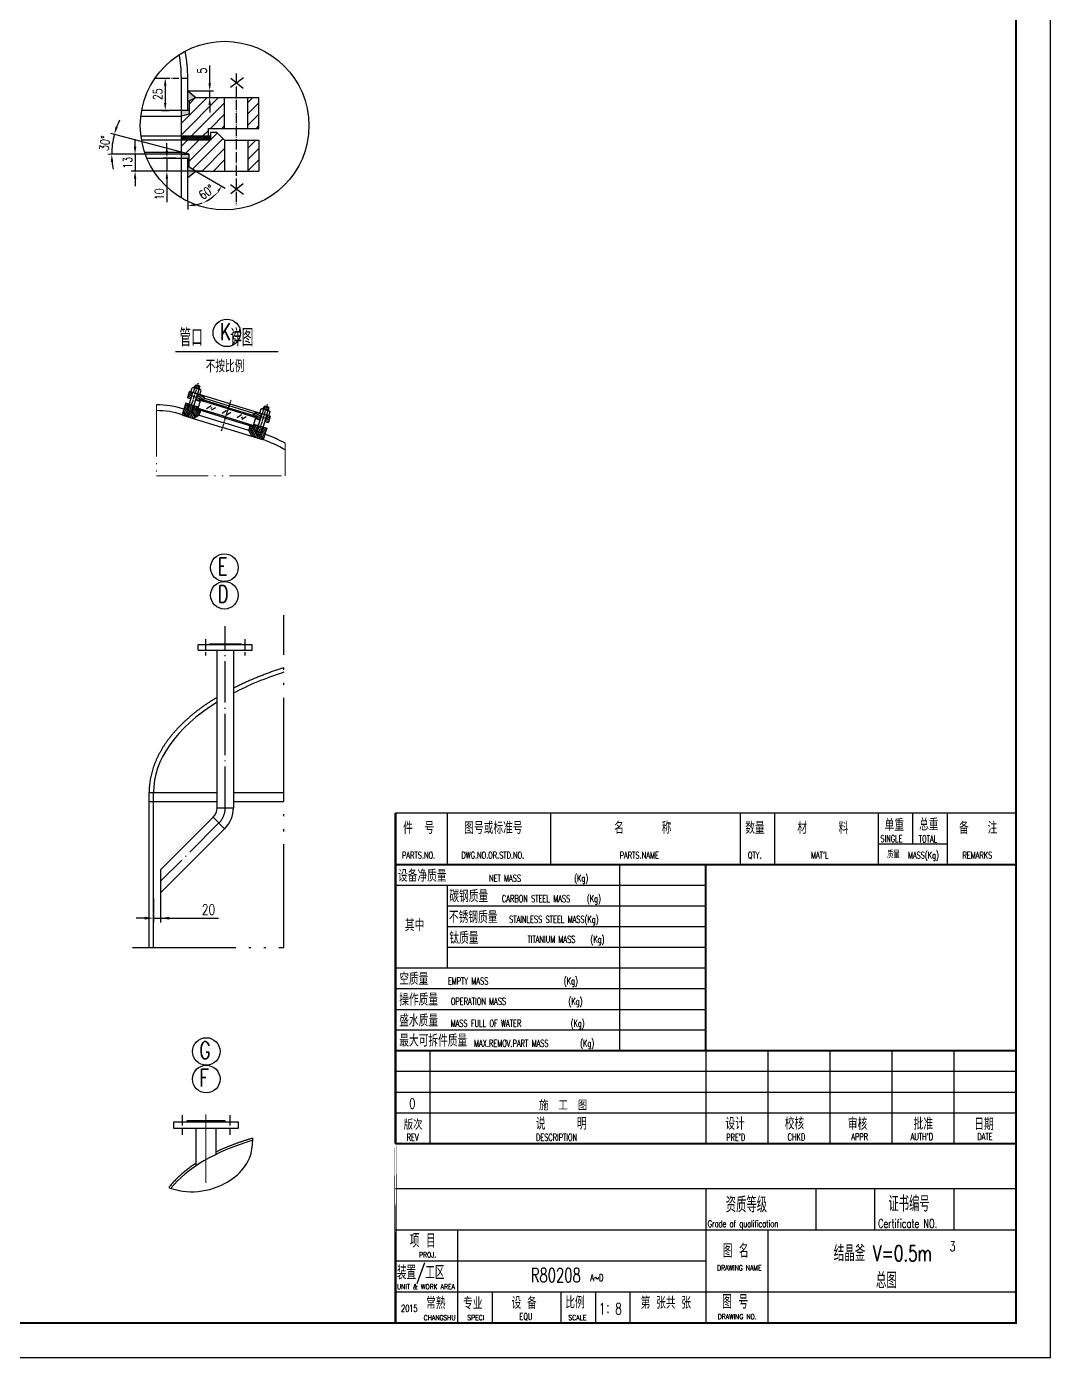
# Model space of a CAD drawing. Extents: x -7243 to -2491, y -430 to 6298.
# Drawn here: x -4867 to -2491, y -430 to 2660 of the extents above; entities that cross this region are included whole.
import ezdxf

# ---------------------------------------------------------------- set-up
doc = ezdxf.new("R2010")
doc.units = 0
doc.header["$MEASUREMENT"] = 0
for name, pattern in [('ACAD_ISO04W100', [30.5, 24, -3, 0.5, -3]), ('ACAD_ISO05W100', [34, 24, -3, 0.5, -3, 0.5, -3]), ('CENTER', [50.8, 31.75, -6.35, 6.35, -6.35])]:
    doc.linetypes.add(name, pattern=pattern)
doc.layers.get('0').update_dxf_attribs({"linetype": 'CONTINUOUS'})
doc.layers.get('DEFPOINTS').update_dxf_attribs({"linetype": 'CONTINUOUS'})
for name, color, linetype in [('1中心线', 3, 'ACAD_ISO04W100'), ('2细线层', 5, 'CONTINUOUS'), ('3轮廓', 7, 'CONTINUOUS'), ('3轮廓、图框', 7, 'CONTINUOUS'), ('4文字、标注、剖面线', 5, 'CONTINUOUS'), ('4文字标注', 5, 'CONTINUOUS'), ('5剖面线', 4, 'CONTINUOUS'), ('5双点划、断裂线', 6, 'ACAD_ISO05W100'), ('6断裂线', 6, 'ACAD_ISO05W100')]:
    doc.layers.add(name, color=color, linetype=linetype)
for name, color, linetype, lineweight in [('中心线', 3, 'CENTER', 18), ('双点划线', 6, 'ACAD_ISO05W100', 18), ('尺寸线', 5, 'CONTINUOUS', 18), ('标注，文字', 5, 'CONTINUOUS', 18), ('轮廓线', 7, 'CONTINUOUS', 30)]:
    doc.layers.add(name, color=color, linetype=linetype, lineweight=lineweight)
doc.styles.add('样式 2', font='ROMANS.shx', dxfattribs={"width": 0.75, "bigfont": 'hmhz.shx'})
doc.dimstyles.new('1-4 装配总图', dxfattribs={"dimscale": 4, "dimtxt": 3, "dimasz": 2.5, "dimexe": 1.25, "dimexo": 0, "dimgap": 1, "dimtad": 1, "dimdec": 0, "dimdsep": 46, "dimtxsty": '样式 2', "dimcen": 2.5, "dimclrd": 256, "dimclre": 256, "dimclrt": 256, "dimadec": 0, "dimazin": 0, "dimtfac": 1, "dimtdec": 0, "dimtmove": 0, "dimatfit": 1, "dimfxl": 1, "dimtfill": 1, "dimtfillclr": 256, "dimlwd": -1, "dimarcsym": 0})
doc.dimstyles.new('1-8', dxfattribs={"dimscale": 7, "dimtxt": 3, "dimasz": 2.5, "dimexe": 1.25, "dimexo": 0, "dimgap": 1, "dimtad": 1, "dimdec": 0, "dimdsep": 46, "dimtxsty": '样式 2', "dimcen": 2.5, "dimclrd": 256, "dimclre": 256, "dimclrt": 256, "dimadec": 0, "dimazin": 0, "dimtfac": 1, "dimtdec": 0, "dimtmove": 0, "dimatfit": 3, "dimfxl": 1, "dimlwd": -1, "dimlwe": -1, "dimarcsym": 0})
doc.dimstyles.new('1-8$2', dxfattribs={"dimscale": 8, "dimtxt": 3.1, "dimasz": 2.5, "dimexe": 1, "dimexo": 0.625, "dimgap": 0.9, "dimtad": 1, "dimtih": 1, "dimtoh": 1, "dimdec": 0, "dimzin": 0, "dimdsep": 46, "dimtxsty": '样式 2', "dimcen": 0.09, "dimclrd": 256, "dimclrt": 256, "dimadec": 1, "dimazin": 2, "dimtfac": 1, "dimtdec": 0, "dimtmove": 0, "dimatfit": 1, "dimfxl": 1, "dimtfill": 1, "dimtfillclr": 256, "dimtolj": 1, "dimtzin": 0, "dimarcsym": 0})
pattern_1 = [(45, (-568783.864, 7521.342), (-13.25825215, 13.25825215), [])]

# ---------------------------------------------------------------- blocks, each defined once
blk = doc.blocks.new('管口符号')
at = {"layer": '4文字标注'}
blk.add_circle((-1249.14, -514.69), 4, dxfattribs=at)
at = {"layer": '4文字标注', "style": '样式 2', "width": 0.7}
for tag, p, height in [('A', (-1250.76, -516.64), 5), ('1', (-1247.74, -516.63), 2)]:
    blk.add_attdef(tag, p, '', height=height, dxfattribs=at)
blk = doc.blocks.new('A$C21EA7D01')
at = {"layer": '3轮廓'}
for p, q in [((0, 0), (0, 10.5)), ((0, 0), (22.7, 0)), ((2.9, 12), (19.9, 12)), ((5.7, 10.5), (5.7, 0)), ((17, 10.5), (17, 0)), ((22.7, 0), (22.7, 10.5))]:
    blk.add_line(p, q, dxfattribs=at)
for centre, radius, start, end in [((2.9, 8.5), 3.48, 34.858, 145.142), ((11.4, 0.5), 11.5, 60.4605, 119.5395), ((19.9, 8.5), 3.48, 34.858, 145.142)]:
    blk.add_arc(centre, radius, start, end, dxfattribs=at)
blk = doc.blocks.new('fghfghfgjhghjhgf')
at = {"layer": '3轮廓、图框', "const_width": 0.6, "flags": 128}
for points in [[(1797.05, 1308.55), (1797.05, 1323.55)], [(1977.05, 1308.55), (1977.05, 1323.55)], [(1797.05, 1308.55), (1887.05, 1308.55)], [(1797.05, 1308.55), (1977.05, 1308.55)]]:
    blk.add_lwpolyline(points, dxfattribs=at)
at = {"layer": '4文字、标注、剖面线'}
for p, q in [((1797.05, 1323.55), (1977.05, 1323.55)), ((1797.05, 1323.55), (1977.05, 1323.55)), ((1812.05, 1323.55), (1812.05, 1308.55)), ((1842.05, 1323.55), (1842.05, 1308.55)), ((1897.05, 1323.55), (1897.05, 1308.55)), ((1907.05, 1323.55), (1907.05, 1308.55)), ((1937.05, 1323.55), (1937.05, 1308.55)), ((1947.05, 1323.55), (1947.05, 1314.55)), ((1957.05, 1323.55), (1957.05, 1308.55)), ((1937.05, 1314.55), (1957.05, 1314.55))]:
    blk.add_line(p, q, dxfattribs=at)
at = {"layer": '4文字、标注、剖面线', "style": '样式 2', "width": 0.7}
for s, height, p in [('件  号', 3.5, (1799.29, 1317.45)), ('图号或标准号', 3.5, (1817, 1317.45)), ('名      称', 3.5, (1860.49, 1317.45)), ('数量', 3.5, (1898.51, 1317.45)), ('材     料', 3.5, (1913.62, 1317.45)), ('单重', 3.5, (1938.94, 1318.24)), ('总重', 3.5, (1948.97, 1318.4)), ('备   注', 3.5, (1960.55, 1317.45)), ('SINGLE', 2, (1937.74, 1315.04)), ('TOTAL', 2, (1948.85, 1314.98)), ('PARTS.NO.', 2, (1798.95, 1310.27)), ('DWG.NO.OR.STD.NO.', 2, (1816.16, 1310.27)), ('PARTS.NAME', 2, (1862.1, 1310.27)), ('QTY.', 2, (1899.29, 1310.27)), ("MAT'L", 2, (1917.58, 1310.27)), ('质量', 2, (1939.67, 1310.41)), ('MASS(Kg)', 2, (1945.71, 1310.27)), ('REMARKS', 2, (1961.54, 1310.27))]:
    blk.add_text(s, height=height, dxfattribs=at).set_placement(p)
blk = doc.blocks.new('*D96')
at = {"layer": '3轮廓', "color": 5, "lineweight": -2}
for p, q in [((-4555.7, 649), (-4555.7, 580)), ((-4572.4, 635.5), (-4572.4, 580))]:
    blk.add_line(p, q, dxfattribs=at)
at = {"layer": '3轮廓', "color": 5}
for p, q in [((-4592.4, 590), (-4612.4, 590)), ((-4572.4, 590), (-4555.7, 590)), ((-4555.7, 590), (-4421.7, 590)), ((-4535.7, 590), (-4515.7, 590))]:
    blk.add_line(p, q, dxfattribs=at)
for points in [[(-4592.4, 586.7), (-4592.4, 593.3), (-4572.4, 590)], [(-4535.7, 593.3), (-4535.7, 586.7), (-4555.7, 590)]]:
    blk.add_solid(points, dxfattribs=at)
at = {"layer": 'DEFPOINTS', "color": 0}
for p in [(-4555.7, 649), (-4572.4, 635.5), (-4555.7, 590)]:
    blk.add_point(p, dxfattribs=at)
at = {"layer": '3轮廓', "color": 5, "insert": (-4444.3, 610), "char_height": 24, "attachment_point": 5, "style": '样式 2', "bg_fill": 3, "box_fill_scale": 1.25, "bg_fill_color": 256, "bg_fill_true_color": 13158600, "bg_fill_transparency": 0}
blk.add_mtext('20', dxfattribs=at)
blk = doc.blocks.new('*D97')
at = {"layer": '4文字、标注、剖面线'}
for p, q in [((-4615, 2380.6), (-4615, 2398.1)), ((-4489.6, 2363.1), (-4623.8, 2363.1)), ((-4615, 2363.1), (-4615, 2324.1)), ((-4458.6, 2324.1), (-4623.8, 2324.1)), ((-4615, 2306.6), (-4615, 2289.1))]:
    blk.add_line(p, q, dxfattribs=at)
for points in [[(-4617.9, 2380.6), (-4612.1, 2380.6), (-4615, 2363.1)], [(-4612.1, 2306.6), (-4617.9, 2306.6), (-4615, 2324.1)]]:
    blk.add_solid(points, dxfattribs=at)
at = {"layer": 'DEFPOINTS', "color": 0}
for p in [(-4489.6, 2363.1), (-4615, 2324.1), (-4458.6, 2324.1)]:
    blk.add_point(p, dxfattribs=at)
at = {"layer": '4文字、标注、剖面线', "insert": (-4632.5, 2343.6), "char_height": 21, "attachment_point": 5, "rotation": 90, "style": '样式 2'}
blk.add_mtext('13', dxfattribs=at)
blk = doc.blocks.new('*D98')
at = {"layer": '4文字、标注、剖面线'}
for p, q in [((-4541.2, 2371.6), (-4541.2, 2389.1)), ((-4520.3, 2354.1), (-4549.9, 2354.1)), ((-4541.2, 2354.1), (-4541.2, 2324.1)), ((-4520.3, 2324.1), (-4549.9, 2324.1)), ((-4541.2, 2306.6), (-4541.2, 2251.8))]:
    blk.add_line(p, q, dxfattribs=at)
for points in [[(-4544.1, 2371.6), (-4538.3, 2371.6), (-4541.2, 2354.1)], [(-4538.3, 2306.6), (-4544.1, 2306.6), (-4541.2, 2324.1)]]:
    blk.add_solid(points, dxfattribs=at)
at = {"layer": 'DEFPOINTS', "color": 0}
for p in [(-4520.3, 2354.1), (-4541.2, 2324.1), (-4520.3, 2324.1)]:
    blk.add_point(p, dxfattribs=at)
at = {"layer": '4文字、标注、剖面线', "insert": (-4558.7, 2270.4), "char_height": 21, "attachment_point": 5, "rotation": 90, "style": '样式 2'}
blk.add_mtext('10', dxfattribs=at)
blk = doc.blocks.new('*D99')
at = {"layer": '4文字、标注、剖面线'}
for p, q in [((-4507.6, 2367.9), (-4671.6, 2411.8)), ((-4507.6, 2363.1), (-4678, 2363.1))]:
    blk.add_line(p, q, dxfattribs=at)
for start, end in [(153.8359, 159.4179), (165, 180), (185.5821, 191.1641)]:
    blk.add_arc((-4489.6, 2363.1), 179.7, start, end, dxfattribs=at)
for points in [[(-4655, 2425.4), (-4660.6, 2427.1), (-4663.2, 2409.6)], [(-4671.3, 2345.5), (-4665.5, 2345.7), (-4669.3, 2363.1)]]:
    blk.add_solid(points, dxfattribs=at)
at = {"layer": 'DEFPOINTS', "color": 0}
for p in [(-4507.6, 2367.9), (-4507.6, 2363.1), (-4489.6, 2363.1), (-4489.6, 2363.1)]:
    blk.add_point(p, dxfattribs=at)
at = {"layer": '4文字、标注、剖面线', "insert": (-4685.1, 2388.8), "char_height": 21, "attachment_point": 5, "rotation": 82.5, "style": '样式 2', "bg_fill": 3, "box_fill_scale": 1.25, "bg_fill_color": 256, "bg_fill_true_color": 13158600, "bg_fill_transparency": 0}
blk.add_mtext('30%%D', dxfattribs=at)
at = {"layer": 'DEFPOINTS', "color": 0}
blk.add_point((-4666.6, 2394.3), dxfattribs=at)
blk = doc.blocks.new('*D100')
at = {"layer": '4文字、标注、剖面线'}
for p, q in [((-4474, 2324.1), (-4406.2, 2284.9)), ((-4492.6, 2253.6), (-4492.6, 2235.1))]:
    blk.add_line(p, q, dxfattribs=at)
blk.add_arc((-4492.6, 2334.8), 91, 281.0388, 318.9612, dxfattribs=at)
for points in [[(-4426.3, 2276.8), (-4421.6, 2273.4), (-4413.8, 2289.3)], [(-4474.9, 2242.6), (-4475.5, 2248.4), (-4492.6, 2243.8)]]:
    blk.add_solid(points, dxfattribs=at)
at = {"layer": 'DEFPOINTS', "color": 0}
for p in [(-4492.6, 2354.1), (-4489.6, 2333.1), (-4474, 2324.1), (-4492.6, 2253.6)]:
    blk.add_point(p, dxfattribs=at)
at = {"layer": '4文字、标注、剖面线', "insert": (-4449.2, 2275.5), "char_height": 21, "attachment_point": 5, "rotation": 36.1978, "style": '样式 2', "bg_fill": 3, "box_fill_scale": 1.25, "bg_fill_color": 256, "bg_fill_true_color": 13158600, "bg_fill_transparency": 0}
blk.add_mtext('60°', dxfattribs=at)
at = {"layer": 'DEFPOINTS', "color": 0}
blk.add_point((-4461.5, 2249.3), dxfattribs=at)
blk = doc.blocks.new('*D101')
at = {"layer": '4文字、标注、剖面线'}
for p, q in [((-4553.7, 2540.1), (-4536.2, 2540.1)), ((-4545, 2522.6), (-4545, 2482.6)), ((-4553.7, 2465.1), (-4536.2, 2465.1))]:
    blk.add_line(p, q, dxfattribs=at)
for points in [[(-4542.1, 2522.6), (-4547.9, 2522.6), (-4545, 2540.1)], [(-4547.9, 2482.6), (-4542.1, 2482.6), (-4545, 2465.1)]]:
    blk.add_solid(points, dxfattribs=at)
at = {"layer": 'DEFPOINTS', "color": 0}
for p in [(-4553.7, 2540.1), (-4553.7, 2465.1), (-4545, 2465.1)]:
    blk.add_point(p, dxfattribs=at)
at = {"layer": '4文字、标注、剖面线', "insert": (-4562.5, 2502.6), "char_height": 21, "attachment_point": 5, "rotation": 90, "style": '样式 2'}
blk.add_mtext('25', dxfattribs=at)
blk = doc.blocks.new('*D102')
at = {"layer": '4文字、标注、剖面线'}
for p, q in [((-4441.8, 2527.6), (-4441.8, 2569.6)), ((-4492.6, 2510.1), (-4433.1, 2510.1)), ((-4441.8, 2495.1), (-4441.8, 2510.1)), ((-4468.7, 2495.1), (-4433.1, 2495.1)), ((-4441.8, 2477.6), (-4441.8, 2460.1))]:
    blk.add_line(p, q, dxfattribs=at)
for points in [[(-4444.7, 2527.6), (-4438.9, 2527.6), (-4441.8, 2510.1)], [(-4438.9, 2477.6), (-4444.7, 2477.6), (-4441.8, 2495.1)]]:
    blk.add_solid(points, dxfattribs=at)
at = {"layer": 'DEFPOINTS', "color": 0}
for p in [(-4492.6, 2510.1), (-4441.8, 2510.1), (-4468.7, 2495.1)]:
    blk.add_point(p, dxfattribs=at)
at = {"layer": '4文字、标注、剖面线', "insert": (-4459.3, 2557.3), "char_height": 21, "attachment_point": 5, "rotation": 90, "style": '样式 2'}
blk.add_mtext('5', dxfattribs=at)

msp = doc.modelspace()

# ---------------------------------------------------------------- hatches: boundary and pattern name
at = {"layer": '2细线层'}
h = msp.add_hatch(dxfattribs=at)
h.set_pattern_fill('ANSI31', color=256, scale=150, style=0)
h.set_pattern_definition(pattern_1)
h.paths.add_polyline_path([(-4327.6, 2495.1), (-4353.1, 2495.1), (-4353.1, 2423.1), (-4327.6, 2423.1)])
h.paths.add_polyline_path([(-4407.1, 2495.1), (-4474, 2495.1), (-4489.6, 2486.1), (-4489.6, 2456.1), (-4507.6, 2451.3), (-4507.6, 2405.1), (-4444.6, 2405.1), (-4444.6, 2423.1), (-4407.1, 2423.1)])
h = msp.add_hatch(dxfattribs=at)
h.set_pattern_fill('ANSI31', color=256, scale=150, style=0)
h.set_pattern_definition(pattern_1)
h.paths.add_polyline_path([(-4407.1, 2396.1), (-4425.1, 2414.1), (-4440.1, 2414.1), (-4440.1, 2396.1), (-4507.6, 2396.1), (-4507.6, 2367.9), (-4489.6, 2363.1), (-4489.6, 2333.1), (-4474, 2324.1), (-4407.1, 2324.1)])
h.paths.add_polyline_path([(-4327.6, 2396.1), (-4353.1, 2396.1), (-4353.1, 2324.1), (-4327.6, 2324.1)])
at = {"layer": '4文字、标注、剖面线'}
h = msp.add_hatch(dxfattribs=at)
h.set_pattern_fill('ANSI31', color=256, scale=28.8, angle=342.9221, style=0)
h.set_pattern_definition([(27.922, (-4561.464, 1742.6616), (-1.68577, 3.180907), [])])
h.paths.add_polyline_path([(-4481.2, 1810.4), (-4488.1, 1812.5), (-4489.3, 1811.9), (-4493.6, 1798.1), (-4485.8, 1795.7)])
h.paths.add_polyline_path([(-4456.9, 1802.9), (-4469.3, 1806.8), (-4473.8, 1792.1), (-4466, 1789.7), (-4464.3, 1795.2), (-4455.2, 1792.4), (-4453.7, 1797)])
h.paths.add_polyline_path([(-4320.7, 1761.1), (-4333, 1764.9), (-4339, 1761.7), (-4340.4, 1757.1), (-4331.3, 1754.3), (-4333, 1748.8), (-4325.2, 1746.4)])
h.paths.add_polyline_path([(-4301.2, 1754.1), (-4301.8, 1755.3), (-4308.7, 1757.4), (-4313.2, 1742.7), (-4305.4, 1740.3)])
h = msp.add_hatch(dxfattribs=at)
h.set_pattern_fill('ANSI31', color=256, scale=9.6, angle=342.9221, style=0)
h.set_pattern_definition([(27.92206, (-4561.4641, 1742.6616), (-0.561924, 1.0603025), [])])
h.paths.add_polyline_path([(-4464.3, 1795.2), (-4465.2, 1792.4), (-4456, 1789.6), (-4455.2, 1792.4)])
h.paths.add_polyline_path([(-4470.8, 1774.1), (-4471.7, 1771.3), (-4462.5, 1768.5), (-4461.6, 1771.3)])
h.paths.add_polyline_path([(-4332.1, 1751.5), (-4331.3, 1754.3), (-4340.4, 1757.1), (-4341.3, 1754.4)])
h.paths.add_polyline_path([(-4338.6, 1730.4), (-4337.8, 1733.2), (-4346.9, 1736), (-4347.8, 1733.3)])
h = msp.add_hatch(dxfattribs=at)
h.set_pattern_fill('ANSI31', color=256, scale=28.8, angle=72.9221, style=0)
h.set_pattern_definition([(117.922, (-4561.464, 1742.6616), (-3.180907, -1.68577), [])])
h.paths.add_polyline_path([(-4471.7, 1771.3), (-4470, 1776.8), (-4478.2, 1779.4), (-4482.5, 1765.6), (-4484.3, 1766.2), (-4485.7, 1761.6), (-4490, 1760.6), (-4493, 1763.8), (-4491.6, 1768.4), (-4493.5, 1769), (-4489.2, 1782.7), (-4497.5, 1785.3), (-4505.7, 1758.7), (-4505, 1757.5), (-4480.3, 1749.9), (-4465.9, 1757.5), (-4462.5, 1768.5)])
h.paths.add_polyline_path([(-4325.1, 1712.2), (-4329.4, 1711.2), (-4332.5, 1714.5), (-4331, 1719.1), (-4332.9, 1719.6), (-4328.6, 1733.4), (-4336.9, 1735.9), (-4338.6, 1730.4), (-4347.8, 1733.3), (-4351.2, 1722.3), (-4343.5, 1707.9), (-4318.8, 1700.2), (-4317.6, 1700.9), (-4309.4, 1727.5), (-4317.6, 1730), (-4321.9, 1716.3), (-4323.7, 1716.8)])
at = {"layer": '4文字标注'}
h = msp.add_hatch(color=256, dxfattribs=at)
h.paths.add_polyline_path([(-4507.6, 2465.1), (-4507.6, 2451.3), (-4489.6, 2456.1), (-4489.6, 2465.1)])
h.paths.add_polyline_path([(-4474, 2495.1), (-4492.6, 2510.1), (-4492.6, 2486.1), (-4489.6, 2486.1)])
h = msp.add_hatch(dxfattribs=at)
h.set_pattern_fill('ANSI37', color=256, style=0)
h.set_pattern_definition([(45, (-14119.8464, 4860.197), (-2.245064, 2.245064), []), (135, (-14119.8464, 4860.197), (-2.245064, -2.245064), [])])
h.paths.add_polyline_path([(-4440.1, 2405.1), (-4507.6, 2405.1), (-4507.6, 2396.1), (-4440.1, 2396.1)])
h = msp.add_hatch(color=256, dxfattribs=at)
h.paths.add_polyline_path([(-4492.6, 2309.1), (-4474, 2324.1), (-4489.6, 2333.1), (-4492.6, 2333.1)])
h.paths.add_polyline_path([(-4507.6, 2367.9), (-4507.6, 2354.1), (-4489.6, 2354.1), (-4489.6, 2363.1)])

# ---------------------------------------------------------------- linework, layer by layer
msp.add_ellipse((-4112.9, -119.5), major_axis=(-450, 0), ratio=0.5, start_param=5.245894, end_param=5.908377)
for points, knots in [([(-4341.5, 79.5), (-4343.4, 78.9), (-4347.7, 77.7), (-4354.1, 75.7), (-4360.7, 73.5), (-4367.3, 71.3), (-4373.8, 69.1), (-4380.2, 66.8), (-4386.6, 64.4), (-4392.8, 62), (-4399, 59.6), (-4405.1, 57), (-4411.1, 54.5), (-4417, 51.8), (-4421.7, 49.6), (-4424.5, 48.3), (-4425.4, 47.9)], [197.64109, 197.64109, 197.64109, 197.64109, 203.84328, 210.869662, 217.84497, 224.768006, 231.637612, 238.452665, 245.212087, 251.914839, 258.559928, 265.146406, 271.673373, 278.139977, 284.545418, 287.43044, 287.43044, 287.43044, 287.43044]), ([(-4475.4, 19.8), (-4475.5, 19.8), (-4477.1, 18.6), (-4480.3, 16.5), (-4484.9, 13.2), (-4489.4, 10), (-4493.8, 6.6), (-4498.1, 3.3), (-4502.2, -0.1), (-4506.3, -3.6), (-4510.2, -7), (-4514, -10.6), (-4517.7, -14.1), (-4521.2, -17.7), (-4524.7, -21.3), (-4528, -25), (-4531.2, -28.6), (-4534.1, -32.1), (-4535.9, -34.4), (-4536.7, -35.5)], [344.833596, 344.833596, 344.833596, 344.833596, 345.100628, 350.797225, 356.427837, 361.992532, 367.491464, 372.924874, 378.293094, 383.59655, 388.835763, 394.011354, 399.124044, 404.17466, 409.164136, 414.093514, 418.963949, 423.776707, 427.744904, 427.744904, 427.744904, 427.744904])]:
    msp.add_open_spline(points, degree=3, knots=knots)
at = {"layer": '1中心线'}
for p, q in [((-4380.1, 2550.9), (-4380.1, 2245)), ((-4491.8, 1754.9), (-4482, 1786.9)), ((-4451.5, 1237.9), (-4451.5, 1199.5)), ((-4359.9, 1237.9), (-4359.9, 1199.5)), ((-4505.4, 132.9), (-4505.4, 86.9)), ((-4395.4, 132.9), (-4395.4, 86.9))]:
    msp.add_line(p, q, dxfattribs=at)
at = {"layer": '1中心线', "ltscale": 0.2}
for p, q in [((-4488.3, 1766.2), (-4467.9, 1832.6)), ((-4414.1, 1721.6), (-4392.2, 1792.8)), ((-4331.6, 1704.2), (-4307.3, 1783.2))]:
    msp.add_line(p, q, dxfattribs=at)
at = {"layer": '1中心线', "ltscale": 4}
for p, q in [((-4405.7, 846.2), (-4405.7, 1268.1)), ((-4420.3, 810.9), (-4555.7, 675.5))]:
    msp.add_line(p, q, dxfattribs=at)
msp.add_arc((-4455.7, 846.2), 50, 315, 0, dxfattribs=at)
at = {"layer": '3轮廓'}
for p, q in [((-4507.6, 2261.7), (-4507.6, 2540.1)), ((-4492.6, 2465.1), (-4492.6, 2540.1)), ((-4492.6, 2510.1), (-4474, 2495.1)), ((-4489.6, 2486.1), (-4492.6, 2486.1)), ((-4474, 2495.1), (-4489.6, 2486.1)), ((-4489.6, 2486.1), (-4489.6, 2456.1)), ((-4474, 2495.1), (-4327.6, 2495.1)), ((-4407.1, 2423.1), (-4407.1, 2495.1)), ((-4353.1, 2423.1), (-4353.1, 2495.1)), ((-4327.6, 2423.1), (-4327.6, 2495.1)), ((-4601.6, 2451.3), (-4507.6, 2451.3)), ((-4489.6, 2465.1), (-4599.6, 2465.1)), ((-4489.6, 2456.1), (-4507.6, 2451.3)), ((-4444.6, 2423.1), (-4327.6, 2423.1)), ((-4444.6, 2405.1), (-4444.6, 2423.1)), ((-4425.1, 2414.1), (-4440.1, 2414.1)), ((-4440.1, 2414.1), (-4440.1, 2396.1)), ((-4407.1, 2396.1), (-4425.1, 2414.1)), ((-4507.6, 2405.1), (-4601.3, 2405.1)), ((-4440.1, 2396.1), (-4599.9, 2396.1)), ((-4440.1, 2405.1), (-4507.6, 2405.1)), ((-4507.6, 2396.1), (-4507.6, 2405.1)), ((-4407.1, 2396.1), (-4327.6, 2396.1)), ((-4407.1, 2396.1), (-4407.1, 2324.1)), ((-4353.1, 2396.1), (-4353.1, 2324.1)), ((-4327.6, 2396.1), (-4327.6, 2324.1)), ((-4592.8, 2367.9), (-4507.6, 2367.9)), ((-4587.6, 2354.1), (-4489.6, 2354.1)), ((-4489.6, 2363.1), (-4507.6, 2367.9)), ((-4492.6, 2253.6), (-4492.6, 2354.1)), ((-4489.6, 2333.1), (-4489.6, 2363.1)), ((-4489.6, 2333.1), (-4492.6, 2333.1)), ((-4492.6, 2309.1), (-4474, 2324.1)), ((-4474, 2324.1), (-4489.6, 2333.1)), ((-4474, 2324.1), (-4327.6, 2324.1)), ((-4468.2, 1212), (-4468.2, 1224.5)), ((-4442.4, 1224.5), (-4442.4, 1227)), ((-4442.4, 1227), (-4369, 1227)), ((-4424.4, 846.2), (-4424.4, 1212)), ((-4386.9, 1212), (-4386.9, 846.2)), ((-4369, 1227), (-4369, 1224.5)), ((-4343.2, 1212), (-4343.2, 1224.5)), ((-4525.4, 116.9), (-4375.4, 116.9)), ((-4525.4, 101.9), (-4525.4, 116.9)), ((-4375.4, 101.9), (-4525.4, 101.9)), ((-4494.4, 119.9), (-4406.4, 119.9)), ((-4494.4, 116.9), (-4494.4, 119.9)), ((-4472.9, 15.5), (-4472.9, 101.9)), ((-4427.9, 101.9), (-4427.9, 41.1)), ((-4406.4, 119.9), (-4406.4, 116.9)), ((-4375.4, 116.9), (-4375.4, 101.9))]:
    msp.add_line(p, q, dxfattribs=at)
at = {"layer": '3轮廓', "color": 7}
for p, q in [((-4582.4, 521.5), (-4582.4, 881.6)), ((-4572.4, 521.5), (-4572.4, 881.6)), ((-4582.4, 860.8), (-4424.4, 860.8)), ((-4386.9, 860.8), (-4269.7, 860.8))]:
    msp.add_line(p, q, dxfattribs=at)
at = {"layer": '3轮廓'}
msp.add_lwpolyline([(-2570.7, 6218.4, 4.8, 4.8, 0), (-2570.7, -349.6, 4.8, 4.8, 0), (-7042.7, -349.6, 4.8, 4.8, 0), (-7042.7, 6218.4, 4.8, 4.8, 0), (-2570.7, 6218.4, 4.8, 4.8, 0), (-2570.7, -349.6, 0, 0, 0)], format="xyseb", dxfattribs=at)
at = {"layer": '3轮廓', "color": 7}
for start_param, end_param in [(5.289896, 5.518897), (5.604064, 6.283185)]:
    msp.add_ellipse((-3905.7, 881.6), major_axis=(-666.7, 0), ratio=0.5, start_param=start_param, end_param=end_param, dxfattribs=at)
for points, knots in [([(-4269.7, 1171.4), (-4271.4, 1170.9), (-4276.5, 1169.2), (-4284.7, 1166.5), (-4294.3, 1163.1), (-4303.8, 1159.7), (-4313.2, 1156.2), (-4322.4, 1152.6), (-4331.5, 1148.9), (-4340.6, 1145.2), (-4349.4, 1141.4), (-4358.2, 1137.5), (-4366.8, 1133.5), (-4375.3, 1129.4), (-4382, 1126.1), (-4385.8, 1124.1), (-4386.9, 1123.6)], [1430.869586, 1430.869586, 1430.869586, 1430.869586, 1437.587993, 1449.890177, 1462.098114, 1474.20986, 1486.223545, 1498.137375, 1509.949634, 1521.658687, 1533.262988, 1544.761074, 1556.151578, 1567.433226, 1578.604844, 1583.047832, 1583.047832, 1583.047832, 1583.047832]), ([(-4424.4, 1102.7), (-4426.5, 1101.5), (-4431, 1098.7), (-4437.9, 1094.3), (-4445.1, 1089.7), (-4452.1, 1084.9), (-4458.9, 1080.1), (-4465.6, 1075.2), (-4472.1, 1070.2), (-4478.4, 1065.2), (-4484.6, 1060.2), (-4490.6, 1055.1), (-4496.4, 1049.9), (-4502, 1044.6), (-4507.5, 1039.4), (-4512.8, 1034), (-4517.9, 1028.6), (-4522.8, 1023.2), (-4527.6, 1017.7), (-4532.1, 1012.2), (-4536.5, 1006.6), (-4540.7, 1000.9), (-4544.7, 995.3), (-4548.5, 989.6), (-4552.1, 983.8), (-4555.5, 978), (-4558.7, 972.2), (-4561.8, 966.3), (-4564.6, 960.4), (-4567.2, 954.5), (-4569.6, 948.5), (-4571.8, 942.5), (-4573.8, 936.5), (-4575.6, 930.5), (-4577.2, 924.4), (-4578.6, 918.4), (-4579.7, 912.3), (-4580.7, 906.2), (-4581.4, 900), (-4582, 893.9), (-4582.3, 887.8), (-4582.4, 883.7), (-4582.4, 881.6)], [1634.538436, 1634.538436, 1634.538436, 1634.538436, 1643.271562, 1653.649196, 1663.911433, 1674.058169, 1684.08944, 1694.00543, 1703.806471, 1713.493052, 1723.065822, 1732.525594, 1741.873351, 1751.110251, 1760.237627, 1769.257, 1778.170073, 1786.978742, 1795.685094, 1804.291415, 1812.800186, 1821.214088, 1829.536004, 1837.769015, 1845.916401, 1853.981639, 1861.968401, 1869.880546, 1877.722119, 1885.497344, 1893.210612, 1900.866479, 1908.469652, 1916.024977, 1923.537433, 1931.012114, 1938.45422, 1945.869039, 1953.261938, 1960.638341, 1968.003722, 1975.363584, 1975.363584, 1975.363584, 1975.363584])]:
    msp.add_open_spline(points, degree=3, knots=knots, dxfattribs=at)
at = {"layer": '3轮廓、图框'}
for p, q in [((-4477.4, 1821.3), (-4475.7, 1826.8)), ((-4475.7, 1826.8), (-4473.3, 1828.1)), ((-4475.7, 1826.8), (-4464.7, 1823.4)), ((-4475.6, 1820.7), (-4473.3, 1828.1)), ((-4473.3, 1828.1), (-4466, 1825.8)), ((-4468.2, 1818.5), (-4466, 1825.8)), ((-4466.4, 1817.9), (-4464.7, 1823.4)), ((-4466, 1825.8), (-4464.7, 1823.4)), ((-4489.3, 1811.9), (-4493.6, 1798.1)), ((-4485.3, 1795.6), (-4493.6, 1798.1)), ((-4493.5, 1769), (-4480.8, 1810.3)), ((-4489.3, 1811.9), (-4488.1, 1812.5)), ((-4395, 1783.9), (-4488.1, 1812.5)), ((-4485.8, 1795.7), (-4481.2, 1810.4)), ((-4483.1, 1802.7), (-4472.1, 1799.3)), ((-4482.5, 1765.6), (-4469.8, 1806.9)), ((-4463.7, 1789), (-4474.3, 1792.2)), ((-4473.8, 1792.1), (-4469.3, 1806.8)), ((-4468.5, 1773.4), (-4462.9, 1791.7)), ((-4466, 1789.7), (-4464.3, 1795.2)), ((-4398.6, 1772), (-4465.2, 1792.4)), ((-4397.8, 1774.7), (-4464.3, 1795.2)), ((-4456.9, 1802.9), (-4453.7, 1797)), ((-4456, 1789.6), (-4453.7, 1797)), ((-4453.7, 1797), (-4396.4, 1779.3)), ((-4497.5, 1785.3), (-4505.7, 1758.7)), ((-4467.7, 1776.1), (-4497.5, 1785.3)), ((-4482.5, 1765.6), (-4493.5, 1769)), ((-4493, 1763.8), (-4487.4, 1782.2)), ((-4490, 1760.6), (-4493, 1763.8)), ((-4493, 1763.8), (-4489.4, 1762.7)), ((-4490, 1760.6), (-4485.7, 1761.6)), ((-4485.7, 1761.6), (-4489.4, 1762.7)), ((-4485.7, 1761.6), (-4480.1, 1779.9)), ((-4471.7, 1771.3), (-4470, 1776.8)), ((-4405.1, 1750.9), (-4471.7, 1771.3)), ((-4404.3, 1753.6), (-4470.8, 1774.1)), ((-4465.9, 1757.5), (-4461.6, 1771.3)), ((-4398.6, 1772), (-4332.1, 1751.5)), ((-4397.8, 1774.7), (-4331.3, 1754.3)), ((-4339, 1761.7), (-4396.4, 1779.3)), ((-4395, 1783.9), (-4301.8, 1755.3)), ((-4341.3, 1754.4), (-4339, 1761.7)), ((-4333, 1764.9), (-4339, 1761.7)), ((-4332.9, 1719.6), (-4320.2, 1760.9)), ((-4325.2, 1746.4), (-4320.7, 1761.1)), ((-4316.8, 1772), (-4315.1, 1777.5)), ((-4312.7, 1778.7), (-4315.1, 1777.5)), ((-4304.1, 1774.1), (-4315.1, 1777.5)), ((-4315, 1771.4), (-4312.7, 1778.7)), ((-4305.4, 1776.5), (-4312.7, 1778.7)), ((-4307.6, 1769.1), (-4305.4, 1776.5)), ((-4305.8, 1768.6), (-4304.1, 1774.1)), ((-4304.1, 1774.1), (-4305.4, 1776.5)), ((-4505.7, 1758.7), (-4505, 1757.5)), ((-4505, 1757.5), (-4411.9, 1728.9)), ((-4480.3, 1749.9), (-4465.9, 1757.5)), ((-4465.9, 1757.5), (-4408.5, 1739.9)), ((-4351.2, 1722.3), (-4408.5, 1739.9)), ((-4405.1, 1750.9), (-4338.6, 1730.4)), ((-4404.3, 1753.6), (-4337.8, 1733.2)), ((-4351.2, 1722.3), (-4346.9, 1736)), ((-4340, 1733.9), (-4334.4, 1752.3)), ((-4339.2, 1736.7), (-4309.4, 1727.5)), ((-4338.6, 1730.4), (-4336.9, 1735.9)), ((-4335.3, 1749.5), (-4324.7, 1746.3)), ((-4333, 1748.8), (-4331.3, 1754.3)), ((-4332.5, 1714.5), (-4326.8, 1732.8)), ((-4325.1, 1712.2), (-4319.5, 1730.6)), ((-4311.5, 1750), (-4322.5, 1753.4)), ((-4321.9, 1716.3), (-4309.2, 1757.6)), ((-4313.7, 1742.9), (-4305.4, 1740.3)), ((-4313.2, 1742.7), (-4308.7, 1757.4)), ((-4301.2, 1754.1), (-4305.4, 1740.3)), ((-4301.2, 1754.1), (-4301.8, 1755.3)), ((-4318.8, 1700.2), (-4411.9, 1728.9)), ((-4343.5, 1707.9), (-4351.2, 1722.3)), ((-4332.9, 1719.6), (-4321.9, 1716.3)), ((-4332.5, 1714.5), (-4328.8, 1713.4)), ((-4329.4, 1711.2), (-4332.5, 1714.5)), ((-4329.4, 1711.2), (-4325.1, 1712.2)), ((-4325.1, 1712.2), (-4328.8, 1713.4)), ((-4317.6, 1700.9), (-4318.8, 1700.2)), ((-4309.4, 1727.5), (-4317.6, 1700.9)), ((-4343.2, 1224.5), (-4468.2, 1224.5)), ((-4468.2, 1212), (-4343.2, 1212)), ((-4424.4, 846.2), (-4386.9, 846.2)), ((-4433.6, 824.1), (-4555.7, 702)), ((-4433.6, 824.1), (-4407.1, 797.6)), ((-4407.1, 797.6), (-4555.7, 649)), ((-4010.6, 714.3), (-4010.6, 282.4)), ((-4555.7, 702), (-4555.7, 649)), ((-4010.6, 282.4), (-4010.6, 186.4)), ((-4010.6, 282.4), (-4010.6, 186.4)), ((-4010.6, 66.4), (-2570.7, 66.4)), ((-4010.6, 66.4), (-2570.7, 66.4)), ((-2570.7, 66.4), (-2570.7, -349.6)), ((-4010.6, -349.6), (-2570.7, -349.6))]:
    msp.add_line(p, q, dxfattribs=at)
at = {"layer": '3轮廓、图框', "const_width": 4.8, "flags": 128}
for points in [[(-4010.6, 282.4), (-4010.6, 714.3)], [(-4010.6, 714.3), (-2570.7, 714.3)], [(-4010.6, 714.3), (-3290.7, 714.3)], [(-4010.6, 714.3), (-3290.6, 714.3)], [(-4010.6, 714.3), (-2570.6, 714.3)], [(-4010.6, 714.3), (-2570.6, 714.3)], [(-3290.7, 714.3), (-3290.7, 282.4)], [(-4010.6, 282.4), (-2570.7, 282.4)], [(-4010.6, 282.4), (-3290.7, 282.4)], [(-4010.6, 66.4), (-4010.6, 282.4)], [(-4010.6, 66.4), (-4010.6, 282.4)], [(-4010.6, 66.4), (-2570.7, 66.4), (-2570.7, -349.6), (-4010.6, -349.6)]]:
    msp.add_lwpolyline(points, dxfattribs=at)
msp.add_lwpolyline([(-4010.6, 66.4), (-4010.6, -349.6)], close=True, dxfattribs=at)
msp.add_lwpolyline([(-4010.6, 66.4), (-4010.6, -349.6)], close=True, dxfattribs=at)
at = {"layer": '3轮廓、图框'}
for centre, radius, start, end in [((-4563.2, 1587.9), 193.6, 71.496, 90.6968), ((-4563.2, 1587.9), 180.2, 71.3896, 90.7488), ((-4443.8, 1365.8), 358.1, 60.3385, 69.3538), ((-4443.8, 1365.8), 371.5, 61.5122, 69.4831), ((-4455.7, 846.2), 31.2, 315, 0), ((-4455.7, 846.2), 68.8, 315, 0)]:
    msp.add_arc(centre, radius, start, end, dxfattribs=at)
at = {"layer": '4文字、标注、剖面线'}
for p, q in [((-4438.7, 1779.5), (-4449, 1772.6)), ((-4436.9, 1774.5), (-4439.7, 1772.7)), ((-4428.3, 1774.8), (-4438.2, 1768.9)), ((-4402.8, 1768.4), (-4413.1, 1761.6)), ((-4401, 1763.4), (-4403.8, 1761.7)), ((-4392.4, 1763.7), (-4402.3, 1757.9)), ((-4367.8, 1758), (-4378.1, 1751.2)), ((-4366, 1753), (-4368.8, 1751.3)), ((-4357.4, 1753.4), (-4367.3, 1747.5))]:
    msp.add_line(p, q, dxfattribs=at)
at = {"layer": '4文字标注'}
for p, q in [((-4363.5, 2540.3), (-4393.4, 2518)), ((-4364.3, 2515.6), (-4393, 2539.1)), ((-4507.6, 2363.1), (-4489.6, 2363.1)), ((-4363.5, 2269.9), (-4393.4, 2292.2)), ((-4364.3, 2294.6), (-4393, 2271.1)), ((-4521.5, 1905.1), (-4283.2, 1905.1)), ((-3490.7, 714.3), (-3490.7, 282.4)), ((-4010.6, 666.3), (-3290.7, 666.3)), ((-3890.6, 666.3), (-3890.6, 474.3)), ((-3890.6, 618.3), (-3290.7, 618.3)), ((-3890.6, 570.3), (-3290.7, 570.3)), ((-3890.6, 522.3), (-3290.7, 522.3)), ((-4010.6, 474.3), (-3290.7, 474.3)), ((-4010.6, 426.3), (-3290.7, 426.3)), ((-4010.6, 378.3), (-3290.7, 378.3)), ((-4010.6, 330.4), (-3290.7, 330.4)), ((-3930.6, 282.4), (-3930.6, 66.4)), ((-3290.7, 282.4), (-3290.7, 66.4)), ((-3146.7, 282.4), (-3146.7, 66.4)), ((-3002.7, 282.4), (-3002.7, 66.4)), ((-2858.7, 282.4), (-2858.7, 66.4)), ((-2714.7, 282.4), (-2714.7, 66.4)), ((-4010.6, 234.4), (-2570.7, 234.4)), ((-4010.6, 186.4), (-2570.7, 186.4)), ((-4010.6, 138.4), (-2570.7, 138.4)), ((-4010.6, -37.6), (-2570.7, -37.6)), ((-3290.7, -37.6), (-3290.7, -349.6)), ((-3034.7, -37.6), (-3034.7, -133.6)), ((-2898.7, -37.6), (-2898.7, -133.6)), ((-2714.7, -37.6), (-2714.7, -133.6)), ((-4010.6, -133.6), (-2570.7, -133.6)), ((-3866.6, -133.6), (-3866.6, -349.6)), ((-3146.7, -133.6), (-3146.7, -349.6)), ((-4010.6, -205.6), (-3290.7, -205.6)), ((-4010.6, -277.6), (-2570.7, -277.6)), ((-3786.6, -277.6), (-3786.6, -349.6)), ((-3626.6, -277.6), (-3626.6, -349.6)), ((-3546.6, -277.6), (-3546.6, -349.6)), ((-3466.7, -277.6), (-3466.7, -349.6))]:
    msp.add_line(p, q, dxfattribs=at)
msp.add_lwpolyline([(-2490.7, -429.6), (-2490.7, 6298.4), (-7242.7, 6298.4), (-7242.7, -429.6)], close=True, dxfattribs=at)
msp.add_circle((-4407.1, 2429.7), 195.7, dxfattribs=at)
msp.add_open_spline([(-4536.7, -35.5), (-4529, -38.1), (-4476.4, -54.2), (-4393, -32.7), (-4344, 33.5), (-4342.2, 65.6), (-4341.5, 79.5)], degree=3, knots=[14.356031, 14.356031, 14.356031, 14.356031, 38.769147, 179.183069, 233.164394, 274.166574, 274.166574, 274.166574, 274.166574], dxfattribs=at)
at = {"layer": '5剖面线'}
for p, q in [((-4332.9, 1719.6), (-4328.6, 1733.4)), ((-4321.9, 1716.3), (-4317.6, 1730))]:
    msp.add_line(p, q, dxfattribs=at)
at = {"layer": '5双点划、断裂线', "ltscale": 0.6}
msp.add_line((-4568.8, 2540.1), (-4492.6, 2540.1), dxfattribs=at)
at = {"layer": '6断裂线', "ltscale": 10}
for p, q in [((-4269.7, 521.5), (-4269.7, 1293.7)), ((-4582.4, 881.6), (-4424.4, 881.6)), ((-4386.9, 881.6), (-4269.7, 881.6)), ((-4621.2, 521.5), (-4269.7, 521.5))]:
    msp.add_line(p, q, dxfattribs=at)
at = {"layer": '中心线', "ltscale": 5}
msp.add_line((-4450.4, -24.3), (-4450.4, 139.8), dxfattribs=at)
at = {"layer": '双点划线', "ltscale": 5}
for p, q in [((-4565.5, 1781.5), (-4565.5, 1616.9)), ((-4266.6, 1616.9), (-4266.6, 1692.3)), ((-4565.5, 1616.9), (-4266.6, 1616.9))]:
    msp.add_line(p, q, dxfattribs=at)
at = {"layer": '轮廓线'}
msp.add_ellipse((-5707.6, 2540.1), major_axis=(-1200, 0), ratio=0.5, start_param=3.141593, end_param=3.232622, dxfattribs=at)
msp.add_open_spline([(-4492.6, 2540.1), (-4492.6, 2559.9), (-4494.5, 2579.8), (-4498.4, 2600.6), (-4498.6, 2601.6), (-4498.8, 2602.6)], degree=3, knots=[3.14159265, 3.14159265, 3.14159265, 3.14159265, 3.23619286, 3.23619286, 3.24113014, 3.24113014, 3.24113014, 3.24113014], dxfattribs=at)

# ---------------------------------------------------------------- block references
at = {"layer": '3轮廓、图框', "yscale": 0.9599999999999227, "zscale": 0.96, "rotation": 342.9220599443068}
for p, xscale in [((-4485.4, 1811.7), 0.9600000000010016), ((-4304.5, 1756.1), -0.9600000000010016)]:
    msp.add_blockref('A$C21EA7D01', p, dxfattribs=dict(at, xscale=xscale))
at = {"layer": '4文字标注'}
ref = msp.add_blockref('管口符号', (5591, 6066.2), dxfattribs=dict(at, xscale=7.999999996798579, yscale=7.999999996800761, zscale=7.9999999968))
ref.add_attrib('1', '2', (-4390.4, 1934.6), dxfattribs={"height": 16, "style": '样式 2', "width": 0.7})
ref.add_attrib('A', 'K', (-4417.6, 1931.5), dxfattribs={"height": 40, "style": '样式 2', "width": 0.7})
ref = msp.add_blockref('管口符号', (5585.4, 5521.1), dxfattribs=dict(at, xscale=7.999999996798579, yscale=7.999999996800761, zscale=7.9999999968))
ref.add_attrib('A', 'E', (-4423.3, 1386.4), dxfattribs={"height": 40, "style": '样式 2', "width": 0.7})
ref = msp.add_blockref('管口符号', (5585.4, 5457.1), dxfattribs=dict(at, xscale=7.999999996798579, yscale=7.999999996800761, zscale=7.9999999968))
ref.add_attrib('A', 'D', (-4423.3, 1322.4), dxfattribs={"height": 40, "style": '样式 2', "width": 0.7})
ref = msp.add_blockref('管口符号', (5543.4, 4398), dxfattribs=dict(at, xscale=7.999999996798579, yscale=7.999999996800761, zscale=7.9999999968))
ref.add_attrib('A', 'G', (-4465.3, 263.3), dxfattribs={"height": 40, "style": '样式 2', "width": 0.7})
ref = msp.add_blockref('管口符号', (5543.4, 4334), dxfattribs=dict(at, xscale=7.999999996798579, yscale=7.999999996800761, zscale=7.9999999968))
ref.add_attrib('A', 'F', (-4465.3, 199.3), dxfattribs={"height": 40, "style": '样式 2', "width": 0.7})
at = {"layer": '尺寸线', "xscale": 8, "yscale": 8, "zscale": 8}
msp.add_blockref('fghfghfgjhghjhgf', (-18387, -9754), dxfattribs=at)

# ---------------------------------------------------------------- texts
at = {"layer": '4文字标注', "style": '样式 2'}
for s, height, width, p in [('管口   详图', 40.55, 0.7, (-4511.8, 1917.4)), ('不按比例', 28.39, 0.75, (-4451, 1857.1)), ('设备净质量', 28, 0.7, (-4004.8, 674.5)), ('NET MASS              (Kg)', 15.999, 0.7, (-3793.5, 674.7)), ('碳钢质量', 28, 0.7, (-3885.6, 627)), ('CARBON STEEL MASS   (Kg)', 15.999, 0.7, (-3763.5, 627.2)), ('其中', 28, 0.7, (-3988.8, 559.6)), ('不锈钢质量', 28, 0.7, (-3886.6, 578.5)), ('STAINLESS STEEL MASS(Kg)', 15.999, 0.7, (-3746.9, 579.1)), ('钛质量', 28, 0.7, (-3885.6, 530.2)), ('TITANIUM MASS   (Kg)', 15.999, 0.7, (-3704.3, 532.6)), ('空质量', 28, 0.7, (-4001.9, 435)), ('EMPTY MASS                    (Kg)', 15.999, 0.7, (-3889, 436.2)), ('操作质量', 28, 0.7, (-4001.9, 386.8)), ('OPERATION MASS                (Kg)', 15.999, 0.7, (-3882, 388.9)), ('盛水质量', 28, 0.7, (-4001.9, 338.3)), ('MASS FULL OF WATER            (Kg)', 15.999, 0.7, (-3882.7, 337.6)), ('最大可拆件质量', 28, 0.7, (-4001.9, 291.8)), ('MAX.REMOV.PART MASS       (Kg)', 15.999, 0.7, (-3828.2, 291.6)), ('0', 24, 0.7, (-3978.8, 147.6)), ('施  工  图', 24, 0.7, (-3677.4, 143.7)), ('版次', 24, 0.7, (-3991.6, 98.9)), ('说     明', 28, 0.7, (-3685, 98.9)), ('设计', 28, 0.7, (-3245, 98.9)), ('校核', 28, 0.7, (-3107.2, 99.2)), ('审核', 28, 0.7, (-2960.6, 98.3)), ('批准', 28, 0.7, (-2808, 98.6)), ('日期', 28, 0.7, (-2667.4, 97.9)), ('REV', 16, 0.7, (-3984.7, 73.4)), ('DESCRIPTION', 15.999, 0.7, (-3684.6, 73.4)), ("PRE'D", 16, 0.7, (-3243.1, 73.4)), ('CHKD', 16, 0.7, (-3100.5, 74.1)), ('APPR', 16, 0.7, (-2952.8, 74.4)), ("AUTH'D", 16, 0.7, (-2815.2, 74.6)), ('DATE', 16, 0.7, (-2660.2, 75)), ('资质等级', 36, 0.7, (-3244.1, -93.1)), ('证书编号', 36, 0.7, (-2866.5, -91.1)), ('Grade of qualification', 15.999, 0.7, (-3286, -127.5)), ('Certificate NO.', 19.999, 0.7, (-2890.6, -128.8)), ('项 目', 32, 0.7, (-3977.4, -174.8)), ('图 名', 32, 0.7, (-3251.1, -198.5)), ('结晶釜 V=0.5m  ', 36.799, 0.7, (-2993.6, -206.4)), ('3', 22.1, 0.7, (-2724.1, -182.9)), ('装置/工区', 32, 0.7, (-4007.5, -248.6)), ('PROJ.', 12, 0.7, (-3955.8, -197.7)), ('DRAWING NAME', 12, 0.7, (-3264, -227.9)), ('R80208', 32, 0.7, (-3696.7, -254.7)), ('A~D', 16, 0.7, (-3558.3, -252.6)), ('总图', 36.8, 0.7, (-2895.7, -269.4)), ('UNIT & WORK AREA', 12, 0.7, (-4007.1, -271.6)), ('2015', 16, 0.7, (-3997.7, -323.9)), ('常熟', 28, 0.7, (-3939.6, -317.5)), ('专业', 28, 0.7, (-3853.8, -318.2)), ('设 备', 28, 0.7, (-3741.2, -317.1)), ('比例', 28, 0.7, (-3616.5, -316.1)), ('1：8', 26, 0.7, (-3538.9, -329.8)), ('第 张共 张', 28, 0.7, (-3441.6, -316.9)), ('图 号', 32, 0.7, (-3252.2, -316.5)), ('CHANGSHU', 12, 0.7, (-3945.1, -343.5)), ('SPECI', 12, 0.7, (-3843.8, -343.4)), ('EQU', 16, 0.7, (-3722.9, -342.8)), ('SCALE', 12, 0.7, (-3609.3, -343.4)), ('DRAWING NO.', 12, 0.7, (-3262.6, -341))]:
    msp.add_text(s, height=height, dxfattribs=dict(at, width=width)).set_placement(p)

# ---------------------------------------------------------------- dimensions: what is measured, and where the dimension line sits
at = {"layer": '4文字、标注、剖面线'}
for base, p1, p2, text, picture, middle in [((-4441.8, 2510.1), (-4468.7, 2495.1), (-4492.6, 2510.1), '5', '*D102', (-4459.3, 2557.3)), ((-4545, 2465.1), (-4553.7, 2540.1), (-4553.7, 2465.1), '25', '*D101', (-4562.5, 2502.6)), ((-4541.2, 2324.1), (-4520.3, 2354.1), (-4520.3, 2324.1), '10', '*D98', (-4558.7, 2270.4))]:
    dim = msp.add_linear_dim(base=base, p1=p1, p2=p2, angle=90, text=text, dimstyle='1-8', dxfattribs=at)
    dim.commit()
    dim.dimension.update_dxf_attribs({"geometry": picture, "text_midpoint": middle})
dim = msp.add_linear_dim(base=(-4615, 2324.1), p1=(-4489.6, 2363.1), p2=(-4458.6, 2324.1), angle=90, text='13', dimstyle='1-8', dxfattribs=at)
dim.commit()
dim.dimension.update_dxf_attribs({"geometry": '*D97', "text_midpoint": (-4615, 2343.6), "dimtype": 160})

# ---------------------------------------------------------------- next in the draw order: dimensions: what is measured, and where the dimension line sits
at = {"layer": '3轮廓'}
dim = msp.add_linear_dim(base=(-4555.7, 590), p1=(-4572.4, 635.5), p2=(-4555.7, 649), text='20', dimstyle='1-4 装配总图', override={"dimscale": 8, "dimtxsty": '样式 2', "dimclrd": 5, "dimclre": 5, "dimclrt": 5}, dxfattribs=at)
dim.commit()
dim.dimension.update_dxf_attribs({"geometry": '*D96', "text_midpoint": (-4444.3, 590), "dimtype": 160})
at = {"layer": '4文字、标注、剖面线'}
dim = msp.add_angular_dim_2l(base=(-4666.6, 2394.3), line1=((-4507.6, 2363.1), (-4489.6, 2363.1)), line2=((-4489.6, 2363.1), (-4507.6, 2367.9)), text='30%%D', dimstyle='1-8$2', override={"dimscale": 7, "dimtxt": 3, "dimexe": 1.25, "dimexo": 0, "dimgap": 1, "dimtih": 0, "dimtoh": 0, "dimzin": 8, "dimcen": 2.5, "dimclre": 256, "dimadec": 0, "dimazin": 0, "dimatfit": 3, "dimtfill": 0, "dimtolj": 0, "dimtzin": 8, "dimlwd": 65535, "dimlwe": 65535}, dxfattribs=at)
dim.commit()
dim.dimension.update_dxf_attribs({"geometry": '*D99', "text_midpoint": (-4685.1, 2388.8)})

# ---------------------------------------------------------------- next in the draw order: linework, layer by layer
at = {"layer": '标注，文字'}
msp.add_line((-4572.4, 590), (-4555.7, 590), dxfattribs=at)

# ---------------------------------------------------------------- next in the draw order: dimensions: what is measured, and where the dimension line sits
at = {"layer": '4文字、标注、剖面线'}
dim = msp.add_angular_dim_2l(base=(-4461.5, 2249.3), line1=((-4492.6, 2253.6), (-4492.6, 2354.1)), line2=((-4474, 2324.1), (-4489.6, 2333.1)), dimstyle='1-8$2', override={"dimscale": 7, "dimtxt": 3, "dimexe": 1.25, "dimexo": 0, "dimgap": 1, "dimtih": 0, "dimtoh": 0, "dimzin": 8, "dimcen": 2.5, "dimclre": 256, "dimadec": 0, "dimazin": 0, "dimatfit": 3, "dimtfill": 0, "dimtolj": 0, "dimtzin": 8, "dimlwd": 65535, "dimlwe": 65535}, dxfattribs=at)
dim.commit()
dim.dimension.update_dxf_attribs({"geometry": '*D100', "text_midpoint": (-4438.9, 2261.4), "dimtype": 162})

doc.saveas('drawing.dxf')
